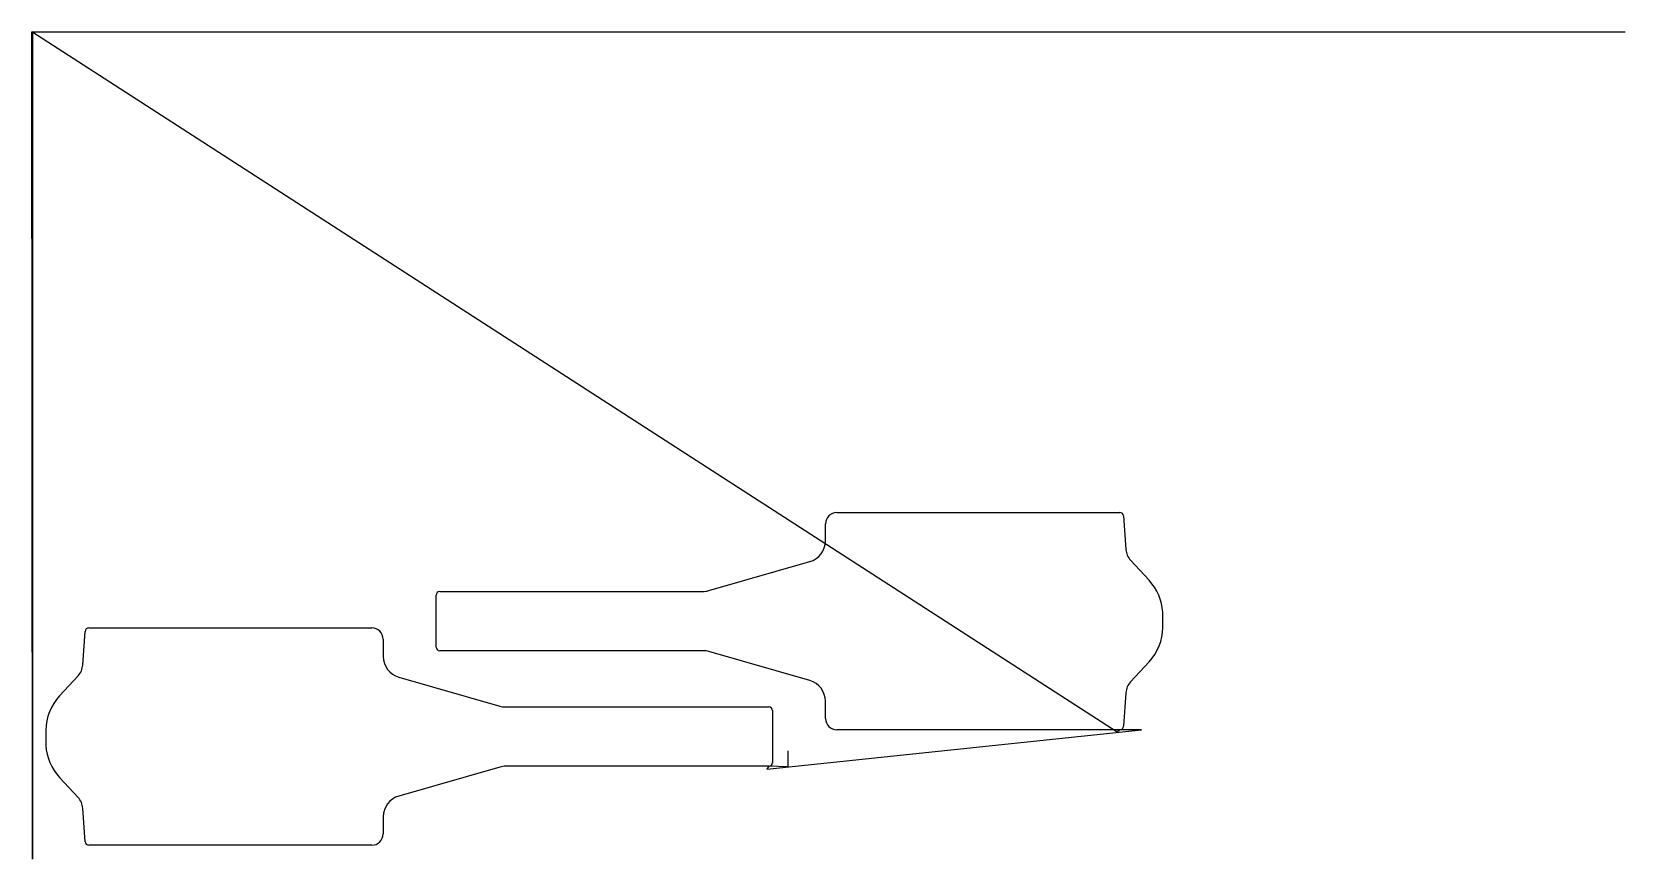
# Model space of a CAD drawing. Header units: metres. Extents: x 0 to 2179, y 0 to 1131.
import ezdxf

# ---------------------------------------------------------------- set-up
doc = ezdxf.new("R2010")
doc.units = ezdxf.units.M

msp = doc.modelspace()

# ---------------------------------------------------------------- linework, layer by layer
at = {"layer": 'TOOL_0'}
for p, q in [((1484.41, 173.401), (0, 1131.01)), ((0, 1131.01), (1, 1131.01)), ((1, 0.002), (0, 1131.01)), ((0, 1131.01), (1, 1131.01)), ((1, 1131.01), (1, 0.002)), ((1, 1131.01), (2178, 1131.01)), ((2178, 1131.01), (2179, 1131.01)), ((1085.341, 435.051), (1085.341, 458.418)), ((1100.841, 473.918), (1488.02, 473.918)), ((1493.008, 469.267), (1496.225, 423.266)), ((925.756, 367.061), (1063.972, 406.694)), ((1502.557, 408.634), (1527.936, 381.227)), ((552.841, 289.918), (552.841, 360.918)), ((557.841, 365.918), (917.625, 365.918)), ((69.606, 265.347), (72.823, 311.349)), ((77.811, 316), (464.99, 316)), ((480.49, 300.5), (480.49, 277.133)), ((918.654, 284.9), (557.841, 284.918)), ((1063.972, 244.142), (925.756, 283.775)), ((1527.936, 269.612), (1502.556, 242.205)), ((37.894, 223.307), (63.274, 250.715)), ((501.859, 248.776), (640.075, 209.143)), ((1496.224, 227.573), (1493.007, 181.572)), ((647.177, 208.018), (1007.99, 208)), ((1012.99, 203), (1012.99, 132)), ((1085.341, 192.418), (1085.341, 215.785)), ((1005.111, 123.037), (1517.737, 176.918)), ((1488.02, 176.918), (1100.841, 176.918)), ((1488.019, 176.921), (1484.41, 173.401)), ((1517.737, 176.918), (1488.02, 176.918)), ((1033.996, 148.201), (1033.996, 126.088)), ((63.274, 84.285), (37.895, 111.692)), ((640.075, 125.858), (501.859, 86.225)), ((1007.99, 127.001), (648.206, 127.001)), ((1007.99, 127), (1005.111, 123.037)), ((1033.996, 126.088), (1007.99, 127.001)), ((72.823, 23.652), (69.606, 69.653)), ((480.49, 57.868), (480.49, 34.501)), ((464.99, 19.001), (77.811, 19.001))]:
    msp.add_line(p, q, dxfattribs=at)
for centre, radius, start, end in [((1100.841, 458.418), 15.5, 90, 180), ((1488.008, 468.905), 5.013, 4.140989, 89.862847), ((1055.762, 435.11), 29.578, 286.115155, 359.885715), ((1520.244, 424.974), 24.08, 184.067477, 222.733061), ((1475.816, 332.987), 71.018, 3.61433, 42.786001), ((557.841, 360.918), 5, 90, 180), ((917.625, 395.418), 29.5, 270, 285.999554), ((1166.605, 324.558), 380.307, 358.824043, 1.944748), ((77.823, 310.987), 5.013, 90.137153, 175.859011), ((464.99, 300.5), 15.5, 0, 90), ((1475.647, 317.929), 71.195, 317.260906, 359.053541), ((557.841, 289.918), 5, 180, 270), ((917.528, 254.81), 30.111, 74.141903, 87.856931), ((45.587, 267.055), 24.08, 317.266939, 355.932523), ((510.068, 277.192), 29.578, 180.114289, 253.886706), ((1055.763, 215.726), 29.578, 0.114289, 73.886706), ((1520.243, 225.865), 24.08, 137.266939, 175.932523), ((90.184, 174.99), 71.195, 137.261452, 179.051931), ((648.303, 238.108), 30.111, 254.141903, 267.856931), ((1007.99, 203), 5, 0, 90), ((399.226, 168.361), 380.307, 178.823741, 181.944748), ((1100.841, 192.418), 15.5, 180, 270), ((1488.007, 181.934), 5.013, 270.137153, 355.859011), ((90.015, 159.932), 71.018, 183.61433, 222.786001), ((1007.99, 132), 5, 270, 0), ((648.206, 97.501), 29.5, 90, 105.999554), ((45.587, 67.945), 24.08, 4.067477, 42.733061), ((510.069, 57.809), 29.578, 106.115155, 179.885715), ((77.823, 24.014), 5.013, 184.140989, 269.862847), ((464.99, 34.501), 15.5, 270, 0)]:
    msp.add_arc(centre, radius, start, end, dxfattribs=at)

doc.saveas('drawing.dxf')
